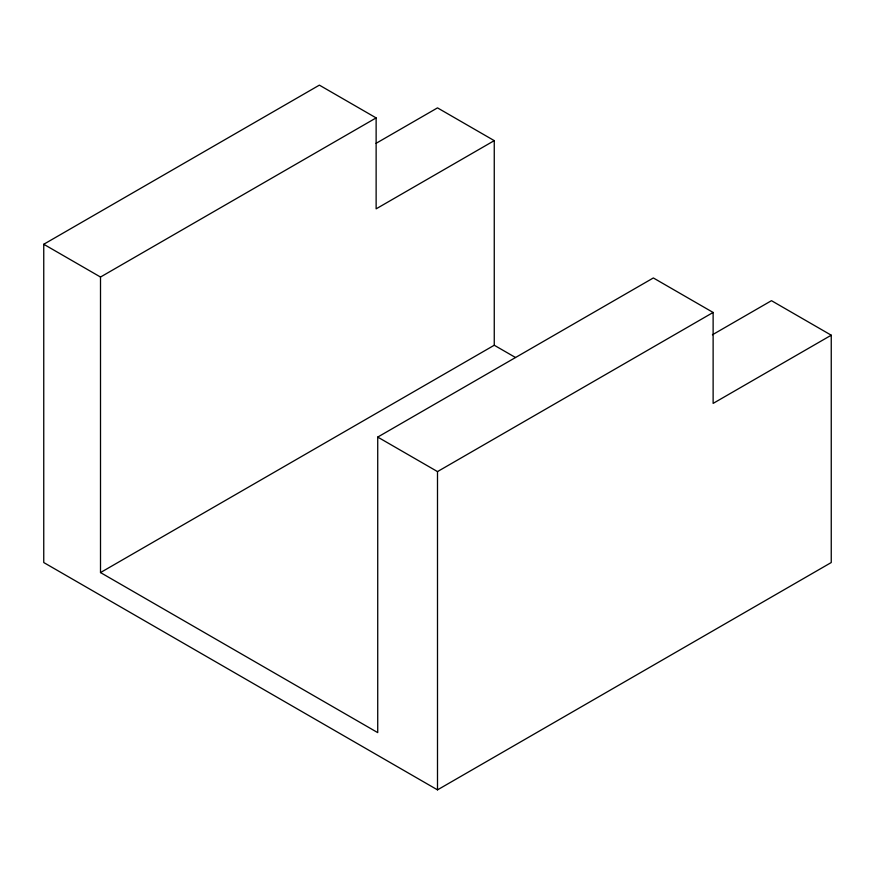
<?xml version="1.0" encoding="UTF-8"?>
<svg xmlns="http://www.w3.org/2000/svg" width="875" height="875" viewBox="0 0 875 875"><rect width="100%" height="100%" fill="white"/><g stroke="black" fill="none" stroke-linecap="round" stroke-linejoin="round"><path stroke-width="1.31" d="M712.414 334.786L771.477 300.683L831.25 335.202L831.25 562.538L437.5 789.862L43.75 562.538L43.75 244.267L319.375 85.138L376.13 117.906L376.13 208.841L494.255 140.634L494.255 345.242L100.505 572.567L100.505 277.036L376.13 117.906M376.075 143.336L437.5 107.877L494.255 140.634M100.505 572.567L377.727 732.616L377.727 437.084L653.352 277.955L713.125 312.463L713.125 403.397L831.25 335.202M377.727 437.084L437.5 471.592L713.125 312.463M494.255 345.242L515.484 357.492M43.75 244.267L100.505 277.036M437.5 471.592L437.5 789.862"/></g></svg>
